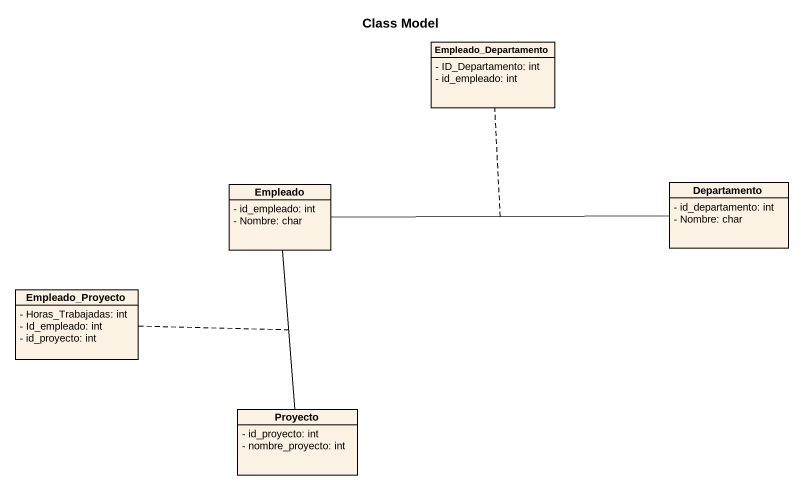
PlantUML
@startuml
title Class Model
hide circle
hide empty members
skinparam classAttributeIconSize 0
class Empleado_Departamento {
  - ID_Departamento: int
  - id_empleado: int
}
class Empleado {
  - id_empleado: int
  - Nombre: char
}
class Departamento {
  - id_departamento: int
  - Nombre: char
}
class Empleado_Proyecto {
  - Horas_Trabajadas: int
  - Id_empleado: int
  - id_proyecto: int
}
class Proyecto {
  - id_proyecto: int
  - nombre_proyecto: int
}
Empleado -right- Departamento
(Empleado, Departamento) .. Empleado_Departamento
Empleado -- Proyecto
(Empleado, Proyecto) .. Empleado_Proyecto
@enduml
